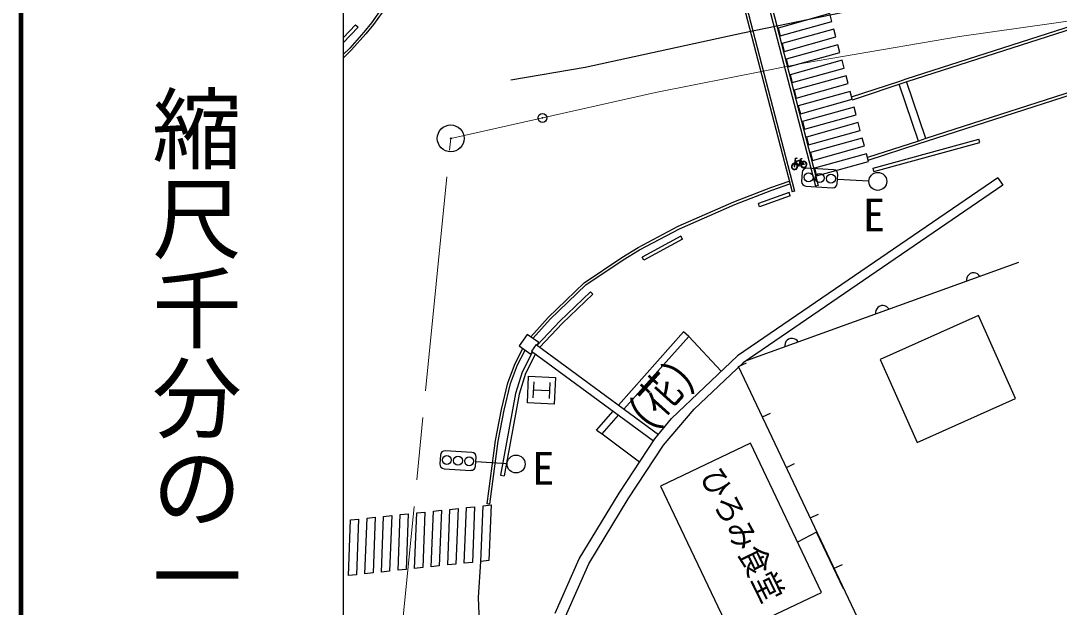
# Model space of a CAD drawing. Units: millimetres, scale not verified. Extents: x 40000 to 680000, y 20000 to 380000.
# Drawn here: x 40000 to 98001, y 261779 to 294533 of the extents above; entities that cross this region are included whole.
import ezdxf
from ezdxf.enums import TextEntityAlignment as Align

# ---------------------------------------------------------------- set-up
doc = ezdxf.new("R2010")
doc.units = ezdxf.units.MM
doc.header["$LTSCALE"] = 1000
doc.header["$PDMODE"] = 32
doc.header["$PDSIZE"] = 500
doc.linetypes.add('CHAIN', pattern=[18.5, 12, -1.5, 3.5, -1.5])
for name, color, linetype, lineweight in [('M-BGD', 7, 'Continuous', 25), ('M-BGD-EXST', 7, 'Continuous', 25), ('M-BMK', 2, 'CHAIN', 13), ('M-BMK-SRVR', 3, 'Continuous', 25), ('M-STR-STRC', 7, 'Continuous', 25), ('M-TTL', 2, 'Continuous', 140), ('M-TTL-BAND', 7, 'Continuous', 25)]:
    doc.layers.add(name, color=color, linetype=linetype, lineweight=lineweight)
doc.layers.add('M-OTRS', color=6, linetype='Continuous')
doc.styles.add('@ＭＳ ゴシック', font='')
doc.styles.add('ＭＳ ゴシック', font='')
doc.styles.get('@ＭＳ ゴシック').set_extended_font_data('@MS Gothic')
doc.styles.get('ＭＳ ゴシック').set_extended_font_data('MS Gothic')

# ---------------------------------------------------------------- blocks, each defined once
blk = doc.blocks.new('circle')
at = {"color": 0, "linetype": 'Continuous', "lineweight": -2}
blk.add_circle((0, 0), 1.25, dxfattribs=at)

msp = doc.modelspace()

# ---------------------------------------------------------------- linework, layer by layer
at = {"layer": 'M-BGD'}
for p, q in [((79635, 298204), (83078, 284972)), ((79780, 298241), (83223, 285009)), ((81093, 298012), (84394, 285291)), ((81238, 298050), (84539, 285328)), ((89455, 291281), (99482, 294505)), ((89502, 291139), (99522, 294361)), ((89036, 291140), (89455, 291281)), ((86402, 290282), (89036, 291140)), ((86447, 290110), (89502, 291139)), ((90137, 287818), (89068, 290993)), ((90549, 287957), (89480, 291132)), ((90596, 287814), (100448, 290982)), ((86436, 290151), (86447, 290110)), ((90184, 287676), (90596, 287814)), ((87325, 286744), (90184, 287676)), ((83218, 286539), (83201, 286392)), ((83255, 286851), (83221, 286565)), ((83227, 286387), (83244, 286536)), ((83247, 286562), (83256, 286632)), ((83255, 286851), (83341, 286871)), ((83256, 286632), (83403, 286470)), ((83263, 286699), (83279, 286829)), ((83263, 286699), (83546, 286764)), ((83268, 286664), (83533, 286725)), ((83268, 286664), (83438, 286478)), ((83533, 286725), (83450, 286481)), ((83486, 286490), (83557, 286699)), ((83545, 286828), (83631, 286848)), ((83551, 286803), (83545, 286828)), ((83560, 286805), (83546, 286764)), ((83551, 286803), (83560, 286805)), ((83606, 286637), (83557, 286699)), ((83568, 286733), (83595, 286813)), ((83568, 286733), (83630, 286656)), ((83579, 286511), (83687, 286536)), ((83637, 286823), (83595, 286813)), ((83687, 286536), (83625, 286614)), ((83631, 286848), (83637, 286823)), ((83649, 286633), (83720, 286544)), ((83720, 286544), (83739, 286549)), ((83739, 286549), (83747, 286514)), ((83395, 286468), (83403, 286470)), ((83408, 286409), (83395, 286468)), ((83408, 286409), (83490, 286428)), ((83438, 286478), (83450, 286481)), ((83556, 286470), (83484, 286453)), ((83490, 286428), (83484, 286453)), ((83486, 286490), (83552, 286505)), ((83747, 286514), (83582, 286476)), ((83640, 286063), (83610, 285564)), ((85402, 286209), (83904, 286298)), ((85607, 285446), (85637, 285945)), ((85622, 285695), (87369, 285592)), ((94572, 285765), (94854, 285352)), ((83223, 285009), (83078, 284972)), ((83845, 285300), (85343, 285211)), ((84539, 285328), (84394, 285291)), ((95733, 281033), (80514, 275539)), ((95733, 281033), (80514, 275539)), ((92836, 280174), (92818, 280082)), ((92836, 280174), (92818, 280082)), ((92884, 280276), (92836, 280174)), ((92884, 280276), (92836, 280174)), ((92943, 280349), (92884, 280276)), ((92943, 280349), (92884, 280276)), ((93022, 280411), (92943, 280349)), ((93022, 280411), (92943, 280349)), ((93143, 280455), (93022, 280411)), ((93143, 280455), (93022, 280411)), ((93244, 280457), (93143, 280455)), ((93244, 280457), (93143, 280455)), ((93335, 280439), (93244, 280457)), ((93335, 280439), (93244, 280457)), ((93438, 280391), (93335, 280439)), ((93438, 280391), (93335, 280439)), ((93510, 280332), (93438, 280391)), ((93510, 280332), (93438, 280391)), ((93573, 280253), (93510, 280332)), ((93573, 280253), (93510, 280332)), ((92818, 280082), (92820, 279981)), ((92818, 280082), (92820, 279981)), ((87811, 278445), (87763, 278343)), ((87811, 278445), (87763, 278343)), ((87870, 278517), (87811, 278445)), ((87870, 278517), (87811, 278445)), ((87949, 278580), (87870, 278517)), ((87949, 278580), (87870, 278517)), ((88069, 278623), (87949, 278580)), ((88069, 278623), (87949, 278580)), ((88171, 278626), (88069, 278623)), ((88171, 278626), (88069, 278623)), ((88262, 278608), (88171, 278626)), ((88262, 278608), (88171, 278626)), ((88365, 278560), (88262, 278608)), ((88365, 278560), (88262, 278608)), ((88437, 278501), (88365, 278560)), ((88437, 278501), (88365, 278560)), ((88500, 278421), (88437, 278501)), ((88500, 278421), (88437, 278501)), ((87763, 278343), (87745, 278251)), ((87763, 278343), (87745, 278251)), ((87745, 278251), (87747, 278150)), ((87745, 278251), (87747, 278150)), ((93494, 278067), (88003, 275616)), ((93494, 278067), (88003, 275616)), ((95564, 273431), (93494, 278067)), ((95564, 273431), (93494, 278067)), ((73391, 273063), (77014, 277162)), ((73690, 272843), (77316, 276903)), ((77316, 276903), (77014, 277162)), ((79127, 274972), (77316, 276903)), ((82797, 276686), (82738, 276614)), ((82797, 276686), (82738, 276614)), ((82876, 276749), (82797, 276686)), ((82876, 276749), (82797, 276686)), ((82996, 276792), (82876, 276749)), ((82996, 276792), (82876, 276749)), ((83097, 276794), (82996, 276792)), ((83097, 276794), (82996, 276792)), ((83189, 276777), (83097, 276794)), ((83189, 276777), (83097, 276794)), ((83291, 276728), (83189, 276777)), ((83291, 276728), (83189, 276777)), ((83364, 276669), (83291, 276728)), ((83364, 276669), (83291, 276728)), ((83426, 276590), (83364, 276669)), ((83426, 276590), (83364, 276669)), ((68788, 276451), (68522, 276088)), ((68522, 276088), (75336, 271073)), ((68788, 276451), (75610, 271430)), ((68838, 276414), (68939, 276559)), ((82689, 276511), (82671, 276420)), ((82689, 276511), (82671, 276420)), ((82671, 276420), (82674, 276318)), ((82671, 276420), (82674, 276318)), ((82738, 276614), (82689, 276511)), ((82738, 276614), (82689, 276511)), ((88003, 275616), (90073, 270979)), ((88003, 275616), (90073, 270979)), ((80083, 275221), (80535, 275436)), ((88115, 258318), (80083, 275221)), ((90073, 270979), (95564, 273431)), ((90073, 270979), (95564, 273431)), ((72157, 271666), (73092, 272724)), ((75896, 270834), (77613, 272838)), ((81422, 272404), (81873, 272618)), ((72466, 271472), (73389, 272506)), ((75413, 271191), (76351, 272329)), ((72157, 271666), (72466, 271472)), ((72466, 271472), (74563, 269896)), ((73416, 268150), (75413, 271191)), ((65199, 270424), (63701, 270513)), ((73924, 267830), (75896, 270834)), ((63437, 270278), (63407, 269779)), ((65404, 269660), (65433, 270159)), ((65419, 269910), (67166, 269806)), ((82760, 269587), (83212, 269801)), ((63642, 269514), (65140, 269425)), ((71197, 264480), (73416, 268150)), ((66206, 267535), (66057, 267554)), ((71730, 264202), (73924, 267830)), ((84099, 266769), (84551, 266984)), ((84450, 265979), (83387, 265410)), ((85946, 262803), (84450, 265979)), ((65570, 262329), (65699, 264336)), ((69849, 261445), (71197, 264480)), ((70421, 261256), (71730, 264202)), ((85438, 263952), (85889, 264167)), ((65739, 257448), (65570, 262329))]:
    msp.add_line(p, q, dxfattribs=at)
for points in [[(62235, 298960), (61626, 297620), (60987, 296493), (60298, 295418), (59583, 294424), (59157, 293901), (58370, 293009), (58000, 292646)], [(62371, 298898), (61759, 297552), (61115, 296415), (60422, 295333), (59702, 294333), (59272, 293804), (58479, 292906), (58000, 292436)], [(110490, 293335), (106782, 292578), (100408, 291127), (90549, 287957), (90137, 287818), (87287, 286890)], [(83341, 286871), (83347, 286845), (83279, 286829)], [(83201, 286392), (83214, 286390), (83227, 286387)], [(68482, 276876), (69455, 277965), (71464, 279896), (73564, 281308), (74488, 281861), (76724, 283057), (79818, 284416), (81898, 285221), (82921, 285575)], [(68606, 276790), (69563, 277861), (71558, 279779), (73645, 281181), (74562, 281731), (76790, 282922), (79875, 284277), (81950, 285081), (82959, 285429)], [(94572, 285765), (80023, 275825), (76351, 272329)], [(94854, 285352), (80339, 275435), (77613, 272838)], [(68939, 276559), (68280, 277016), (67835, 276374), (68493, 275917), (68581, 276044)], [(66057, 267554), (66516, 271084), (66848, 272825), (67213, 274318), (67614, 275386), (68040, 276231)], [(66206, 267535), (66664, 271060), (66994, 272793), (67357, 274274), (67751, 275326), (68164, 276145)]]:
    msp.add_lwpolyline(points, dxfattribs=at)
for points in [[(85189, 294935), (82295, 294127), (82408, 293691), (85303, 294500)], [(85416, 294066), (82522, 293257), (82635, 292822), (85529, 293630)], [(85643, 293196), (82748, 292388), (82862, 291952), (85756, 292761)], [(85869, 292326), (82975, 291518), (83089, 291082), (85983, 291891)], [(86096, 291457), (83202, 290648), (83316, 290213), (86210, 291021)], [(86323, 290587), (83429, 289779), (83542, 289343), (86437, 290152)], [(86550, 289717), (83656, 288909), (83769, 288473), (86663, 289282)], [(86777, 288848), (83882, 288039), (83996, 287604), (86890, 288412)], [(87003, 287978), (84109, 287169), (84223, 286734), (87117, 287542)], [(87230, 287108), (84336, 286300), (84450, 285864), (87344, 286673)], [(80752, 270939), (75726, 268543), (79698, 260210), (84725, 262606)], [(64774, 264237), (64894, 267344), (65346, 267392), (65226, 264285)], [(65699, 264336), (65819, 267443), (66271, 267491), (66151, 264384)], [(60148, 263745), (60268, 266852), (60720, 266900), (60600, 263793)], [(61073, 263843), (61193, 266951), (61645, 266999), (61525, 263892)], [(61998, 263942), (62118, 267049), (62570, 267097), (62450, 263990)], [(62923, 264040), (63043, 267148), (63496, 267196), (63375, 264088)], [(63848, 264139), (63969, 267246), (64421, 267294), (64301, 264187)], [(58297, 263548), (58418, 266655), (58870, 266704), (58750, 263596)], [(59223, 263647), (59343, 266754), (59795, 266802), (59675, 263695)]]:
    msp.add_lwpolyline(points, close=True, dxfattribs=at)
for centre in [(84000, 285791), (84624, 285754), (85247, 285717), (63797, 270006), (64420, 269969), (65044, 269932)]:
    msp.add_circle(centre, 250, dxfattribs=at)
for centre, radius, start, end in [((83214, 286390), 176, 87.57184, 78.96939), ((83214, 286390), 150, 88.33035, 78.20617), ((83728, 286509), 176, 133.71477, 181.40398), ((83728, 286509), 176, 192.94456, 123.67517), ((83729, 286507), 150, 134.10492, 178.11736), ((83729, 286507), 150, 191.76937, 122.28733), ((83890, 286048), 250, 86.60594, 176.60594), ((85387, 285960), 250, 356.60594, 86.60594), ((83860, 285549), 250, 176.60594, 266.60594), ((85357, 285460), 250, 266.60594, 356.60594), ((63687, 270263), 250, 86.60594, 176.60594), ((65184, 270174), 250, 356.60594, 86.60594), ((63657, 269764), 250, 176.60594, 266.60594), ((65154, 269675), 250, 266.60594, 356.60594)]:
    msp.add_arc(centre, radius, start, end, dxfattribs=at)
at = {"layer": 'M-BGD-EXST'}
for p, q in [((68295, 273187), (68366, 274685)), ((68366, 274685), (69864, 274615)), ((68651, 274371), (68609, 273472)), ((69864, 274615), (69794, 273116)), ((68630, 273922), (69529, 273880)), ((69550, 274329), (69508, 273430)), ((69794, 273116), (68295, 273187))]:
    msp.add_line(p, q, dxfattribs=at)
at = {"layer": 'M-BMK'}
for p, q in [((92431, 293652), (101230, 294907)), ((83723, 292163), (92431, 293652)), ((75456, 290518), (83723, 292163)), ((64014, 287964), (75456, 290518)), ((60776, 255461), (64014, 287964))]:
    msp.add_line(p, q, dxfattribs=at)
at = {"layer": 'M-BMK-SRVR'}
for radius in [750, 30]:
    msp.add_circle((64014, 287964), radius, dxfattribs=at)
at = {"layer": 'M-OTRS'}
msp.add_point((69140, 289108), dxfattribs=at)
at = {"layer": 'M-STR-STRC'}
for p, q in [((86571, 295128), (80328, 293848)), ((58690, 294314), (58000, 293579)), ((58690, 294314), (58839, 294181)), ((80328, 293848), (71524, 291927)), ((71524, 291927), (67365, 291208)), ((87602, 286301), (93515, 287926)), ((87655, 286109), (93568, 287734)), ((93568, 287734), (93515, 287926)), ((87655, 286109), (87602, 286301)), ((82916, 284939), (81200, 284335)), ((82982, 284751), (82916, 284939)), ((81267, 284147), (81200, 284335)), ((82982, 284751), (81267, 284147)), ((76868, 282504), (74714, 281334)), ((76964, 282328), (76868, 282504)), ((76964, 282328), (74809, 281158)), ((74809, 281158), (74714, 281334)), ((71953, 279257), (70243, 277624)), ((71814, 279402), (71953, 279257)), ((70243, 277624), (69000, 276295)), ((66799, 269161), (66996, 269125))]:
    msp.add_line(p, q, dxfattribs=at)
for points in [[(58839, 294181), (58007, 293295), (58000, 293288)], [(71814, 279402), (70101, 277765), (68838, 276414)], [(68581, 276044), (68010, 274902), (67640, 273723), (66799, 269161)], [(68743, 275926), (68196, 274827), (67834, 273674), (66996, 269125)]]:
    msp.add_lwpolyline(points, dxfattribs=at)
at = {"layer": 'M-TTL'}
msp.add_line((40000, 380000), (40000, 20000), dxfattribs=at)
at = {"layer": 'M-TTL-BAND'}
msp.add_line((58000, 370000), (58000, 20000), dxfattribs=at)

# ---------------------------------------------------------------- block references
at = {"layer": 'M-BGD', "xscale": 400, "yscale": 400, "rotation": 354.5}
for p in [(87868, 285562), (67665, 269777)]:
    msp.add_blockref('circle', p, dxfattribs=at)

# ---------------------------------------------------------------- texts
at = {"layer": 'M-BGD', "style": 'ＭＳ ゴシック'}
for p in [(87658, 283686), (69178, 269537)]:
    msp.add_text('E', height=1833, dxfattribs=at).set_placement(p, align=Align.MIDDLE_CENTER)
at = {"layer": 'M-BGD', "style": 'ＭＳ ゴシック', "width": 0.8}
msp.add_text('(花)', height=1833, rotation=47.984, dxfattribs=at).set_placement((75475, 271206), align=Align.BOTTOM_LEFT)
at = {"layer": 'M-BGD', "style": 'ＭＳ ゴシック', "width": 0.9}
msp.add_text('ひろみ食堂', height=1320, rotation=296.129, dxfattribs=at).set_placement((79358, 265365), align=Align.BOTTOM_CENTER)
at = {"layer": 'M-TTL-BAND', "style": '@ＭＳ ゴシック'}
msp.add_text('縮尺千分の一', height=3666, rotation=270, dxfattribs=at).set_placement((49777, 261030), align=Align.MIDDLE_RIGHT)

doc.saveas('drawing.dxf')
